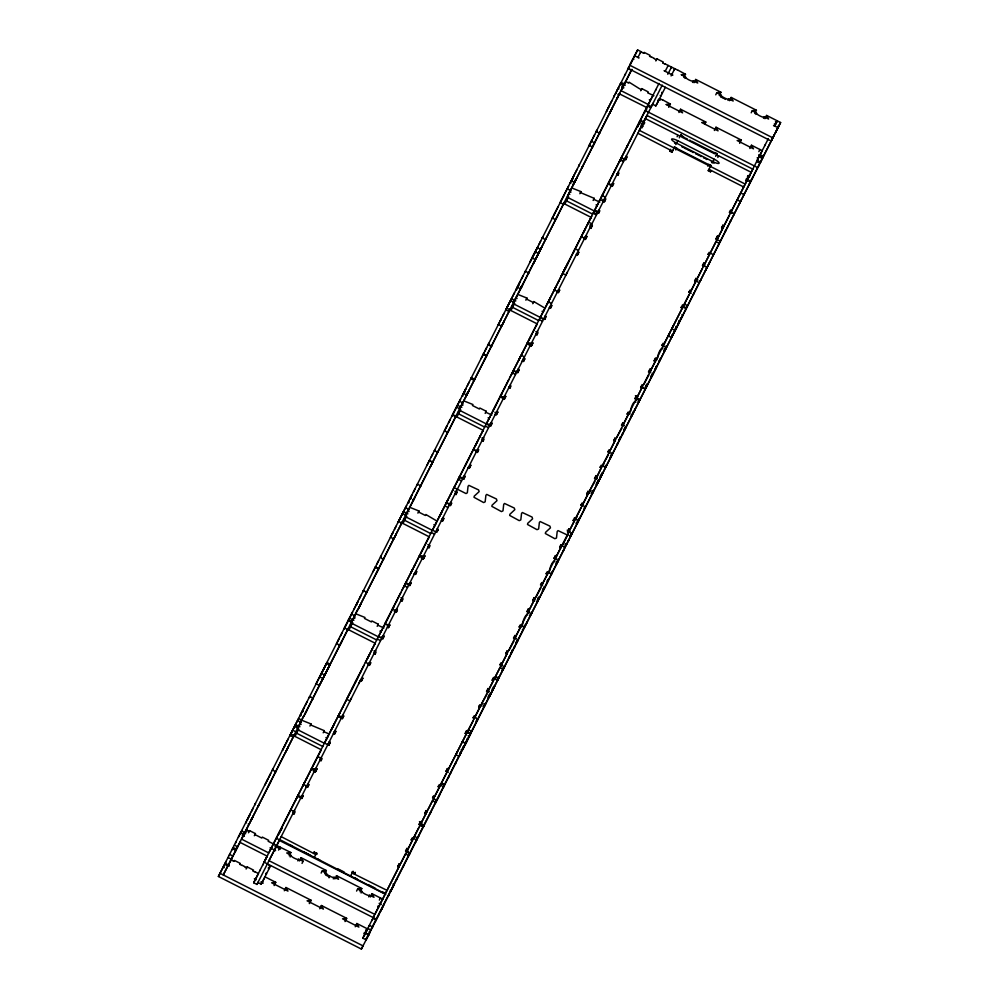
<?xml version="1.0" encoding="UTF-8"?>
<svg xmlns="http://www.w3.org/2000/svg" width="999" height="999" viewBox="0 0 999 999"><rect width="100%" height="100%" fill="white"/><g stroke="black" fill="none" stroke-linecap="round" stroke-linejoin="round"><path stroke-width="1.5" d="M454.408 486.825L454.033 487.549L466.034 493.568L467.32 492.794L468.069 486.226L468.893 485.364L478.621 489.935L479.133 491.62L474.238 496.153L474.038 497.327L483.653 502.572L485.152 501.848L485.901 495.279L486.725 494.418L496.441 498.988L496.965 500.674L492.07 505.207L491.87 506.381L501.423 511.588L502.984 510.889L503.721 504.333L504.545 503.471L514.273 508.041L514.822 509.665L509.902 514.26L509.69 515.434L519.243 520.641L520.804 519.942L521.553 513.386L522.377 512.524L532.105 517.082L532.579 518.831L527.734 523.301L527.522 524.487L537.012 529.67L538.636 528.995L539.385 522.427L540.209 521.565L549.937 526.136L550.449 527.822L545.604 532.305L545.354 533.528L554.845 538.711L556.468 538.049L557.205 531.48L558.041 530.619L567.956 535.289M249.413 815.534L250.2 813.973M266.958 780.931L268.069 778.733M303.371 709.115L304.52 706.855M320.904 674.537L322.39 671.603M374.925 567.994L375.549 566.758M536.838 248.689L536.326 249.613M590.846 142.158L592.132 139.61M254.957 804.645L255.482 803.583L254.87 804.794M309.465 697.115C307.742 698.963 311.488 694.867 312.737 698.788L312.225 699.849L312.737 698.788M326.998 662.537L326.486 663.536L329.77 665.234L330.269 664.198L326.998 662.537L326.548 663.361M362.924 591.72L363.449 590.659L366.72 592.32L366.208 593.381L366.72 592.32M380.469 557.13C381.181 554.333 380.257 559.865 383.753 558.766L384.253 557.729L383.741 558.741M290.721 733.953L290.035 735.476L293.319 737.112L293.993 735.614M398.002 522.552L398.688 521.016M416.908 485.252L417.432 484.19L420.704 485.851L420.192 486.913L420.704 485.851M434.453 450.661L434.965 449.6L434.453 450.611L437.737 452.31L438.236 451.273L437.724 452.272M451.985 416.084L452.497 415.022L455.781 416.683L455.257 417.744L455.781 416.683M471.416 377.722L470.891 378.783L474.188 380.419L474.687 379.383L471.416 377.722L470.904 378.721M488.436 344.205C489.335 341.221 488.012 347.015 491.72 345.841L492.22 344.805L491.708 345.804M505.969 309.615L506.481 308.554L505.969 309.565M524.875 272.315L525.399 271.253L528.671 272.914L528.159 273.976L528.671 272.914M596.403 131.269L596.915 130.207L596.353 131.319M613.935 96.691L614.447 95.629L613.886 96.728M545.691 239.398L546.203 238.336L545.691 239.335M599.675 132.929L600.187 131.868L599.737 132.767M285.527 820.167L286.051 819.105L285.477 820.204M303.059 785.576L303.584 784.515L307.904 786.6L307.53 787.312L306.443 786.762L306.818 786.038M320.604 750.936L321.116 749.937L277.085 836.825M357.043 679.108L357.567 678.046L357.055 679.058M374.588 644.53L375.1 643.468L365.522 662.374M306.343 787.237L306.855 786.176L306.556 786.762M411.026 572.652L411.551 571.59L411.039 572.589M428.571 538.061L429.083 537L401.973 590.496M465.01 466.183L465.534 465.122L465.072 466.021M442.42 510.739L439.897 515.671L483.066 430.532M414.31 574.313L414.822 573.251L414.473 573.938M526.798 344.043L537.05 324.076M609.939 180.307L609.427 181.368L609.889 180.419M522.277 361.376L523.726 358.479M644.505 112.2L645.017 111.139L644.555 112.038M464.323 391.758L464.947 392.045M467.694 393.231L467.807 392.994M617.382 89.898L618.106 88.474M521.865 286.388L521.428 287.262M278.846 833.353L279.233 832.567M440.659 513.961L441.121 513.311M548.876 300.811L549.188 300.175M338.486 639.872L339.423 638.011M392.47 533.416L393.094 532.167M411.376 496.116L412 494.88M446.453 426.948L447.065 425.711M465.359 389.647L465.984 388.411M482.892 355.057L483.841 353.196M500.437 320.479L501.535 318.294M519.343 283.179L520.454 280.994M554.42 214.011L555.694 211.488M573.326 176.711L573.95 175.474M608.403 107.542C609.964 104.445 605.169 113.936 606.718 110.864M247.39 819.605L248.064 818.256M248.351 817.706L248.714 816.982M293.594 728.471L294.218 728.234M299.8 716.233L302.048 711.8M302.697 710.514L302.335 711.238L303.197 711.55M342.232 640.646L339.71 645.591L336.713 643.381M356.606 604.195L356.78 604.87M396.216 534.178L393.693 539.123L390.597 537.1M450.199 427.722L447.677 432.654L444.58 430.631M469.118 390.422L466.595 395.354L463.536 393.244M464.285 391.845L464.61 391.196M504.183 321.253L501.66 326.186L498.389 324.525L498.701 323.888M509.79 302.085L510.089 301.473M523.101 283.953L520.579 288.886L517.295 287.225L517.981 285.939M518.668 284.578L518.931 285.577M535.476 251.236L532.017 257.904L535.289 259.565L538.661 253.072M251.948 818.718L251.261 819.055M558.166 214.785L555.644 219.718L552.372 218.057L552.734 217.332M564.123 194.942L563.936 195.804M577.085 177.485L574.562 182.43L571.278 180.757L571.903 179.595M572.689 178.034L572.914 179.108M413.536 500.037L413.012 499.55M466.595 395.342L510.464 308.691M467.632 393.344L466.995 393.082M521.615 286.875L520.979 286.613M575.923 179.77L575.412 180.794M440.796 513.961L441.533 514.023M461.201 749.762L462.4 749.924M467.682 739.51L467.095 738.648M676.623 327.397L675.736 326.586M673.463 332.205L674.313 332.068M676.735 327.16L675.012 330.482L671.74 328.821L673.488 325.449M293.731 728.209L294.118 727.422M326.611 663.236L324.775 666.758M347.714 621.74L348.027 621.103M321.178 673.988L321.566 673.226M410.264 498.376L410.552 497.802M455.594 408.966L455.994 408.166M537.012 248.326L537.986 246.403M518.356 285.177L518.044 285.814M572.34 178.709L572.027 179.345M617.757 89.148L617.444 89.785M329.882 664.897L327.897 668.731M575.624 180.382L574.962 180.157M332.829 726.897L333.154 726.248M357.142 678.808L355.182 682.579M602.784 194.493L603.209 193.631M624.837 159.041L625.636 157.455M373.064 571.678L375.412 567.107L378.683 568.768L376.336 573.339M409.515 499.8L411.863 495.217M410.177 498.538L411.163 498.613M427.048 465.209L428.758 461.875M429.145 461.063L429.533 460.289M463.998 392.395L464.423 391.571M509.415 302.834L509.053 303.546M563.399 196.366L562.961 197.24M322.352 679.807L329.508 665.634M359.478 606.655L359.84 605.931M430.319 466.87L432.667 462.3L429.395 460.639M484.303 360.414L486.65 355.831L483.379 354.17L481.118 358.566M234.091 861.163L234.453 860.439L240.284 863.411L239.922 864.123M643.818 53.084L644.18 52.373L650.024 55.332L649.65 56.056M246.815 867.631L247.19 866.895L253.559 870.129L253.197 870.853M656.555 59.553L656.917 58.829L663.286 62.05L662.924 62.775M278.221 834.527L280.469 830.132M349.65 693.656L351.998 689.085M351.698 689.522L353.396 686.276M367.182 659.078L369.53 654.507M386.101 621.778L388.436 617.207M403.633 587.2L405.981 582.617M421.166 552.609L423.514 548.039M457.617 480.731L459.965 476.148M511.6 374.263L513.948 369.692M529.183 339.598L531.48 335.102M560.589 277.485L562.187 274.413M565.546 267.882L567.919 263.224M565.884 267.083L562.587 273.426L565.859 275.075L567.382 272.14M301.149 797.414L301.748 796.24M462.987 478.234L463.374 477.472M517.357 371.004L516.97 371.778M265.235 784.34L264.935 784.927L267.445 780.032M282.767 749.75L282.467 750.349L284.977 745.454M285.602 744.155L284.49 746.365M320.229 675.749L324.712 667.032M355.569 606.181L357.879 601.685M358.166 601.036L357.38 602.609M556.206 210.464L558.179 206.593M575.124 173.164L575.874 171.678M592.657 138.586L594.63 134.703M610.189 103.996L611.875 100.699M369.243 931.792L370.055 932.217L361.363 949.05L218.381 876.473L631.568 61.913M632.055 60.951L637.637 49.95L641.633 51.985M268.581 777.734L270.729 773.501M272.402 770.217L273.014 769.005L272.502 770.067L275.786 771.703L276.286 770.666L275.724 771.777M286.114 743.144L287.225 740.946M289.935 735.626C290.06 732.954 295.155 735.426 293.319 737.087M291.221 733.129L292.183 732.255M292.882 729.869L291.933 731.743M305.207 705.494L307.18 701.623M340.272 636.326L342.245 632.454M345.254 626.585L345.804 625.486M345.979 625.149L346.79 623.576M353.821 609.69L354.158 609.028M455.369 409.428L454.92 410.227M530.069 261.875L531.543 259.066M532.092 257.979L536.226 249.812M574.1 175.175L574.6 174.188M589.185 145.454L588.836 146.141L591.346 141.246L594.617 142.907L592.095 147.84L592.407 147.203M609.677 105.02L609.015 106.306M616.945 90.772L617.307 90.035M250.924 820.679L253.184 816.283M268.469 786.088L270.717 781.693M304.87 714.297L307.168 709.814M324.45 675.586L326.099 672.427M631.38 70.055L223.264 874.937L227.909 865.983L224.638 864.322M227.622 866.57L228.696 864.435M230.22 861.575L240.547 841.22M242.457 837.287L249.738 823.076M250.899 820.791L249.8 822.964M251.024 820.491L294.53 734.552M294.493 726.498L297.777 728.159L300.811 722.277L297.54 720.616M300.274 723.351L303.209 716.595M304.957 714.173L303.908 716.246M305.007 714.023L348.701 627.909M348.476 620.029L351.76 621.69L354.795 615.821L351.523 614.148M402.497 521.615L357.829 609.914M402.46 513.573L405.744 515.234L408.778 509.353L405.507 507.692M456.443 407.105L459.727 408.766L462.762 402.884L459.49 401.223M510.427 300.637L513.711 302.297L516.745 296.416M564.447 202.223L519.78 290.522M570.729 189.96L567.694 195.829L568.443 194.393M618.406 96.004L574.562 182.467L575.174 181.256M621.965 88.836L624.562 83.766L621.041 82.592M625.199 82.58L631.93 69.343L631.43 70.305L628.146 68.644L632.991 58.966L633.816 59.378M640.284 52.835L640.958 51.636L637.886 57.43M533.304 263.636L535.052 260.264M538.386 253.771L540.634 249.375L537.362 247.702M609.952 112.625L609.627 113.249L612.15 108.317M245.816 832.617L247.015 830.244L246.291 829.882L244.767 832.804L245.067 832.217M321.154 749.687L294.955 736.388L298.614 729.195L297.527 728.646M375.137 643.219L348.938 629.919L352.597 622.727L348.226 620.516L349.475 618.106L353.846 620.329L353.009 619.293L353.758 617.844L355.095 617.919L354.008 617.357M429.12 536.75L402.922 523.451L406.581 516.271L405.494 515.709M483.104 430.294L456.905 416.995L460.564 409.802L459.478 409.24M537.087 323.826L510.889 310.527L514.547 303.334L513.461 302.784M591.071 217.357L564.872 204.058L568.531 196.865L567.444 196.316M248.489 832.766L249.575 830.631L255.407 833.591L254.333 835.726M309.94 726.061L311.014 723.938L302.622 720.591M417.907 513.136L418.981 511.001L410.589 507.654M525.874 300.2L526.948 298.077L518.556 294.717M579.857 193.731L580.931 191.608L572.539 188.262M246.104 869.03L247.19 866.895M532.767 303.708L533.841 301.573L544.567 307.929M640.734 90.772L641.808 88.636L648.176 91.871L647.677 92.832L653.895 95.692M655.844 60.951L656.917 58.829M323.201 732.791L324.275 730.669L310.514 724.899L311.014 723.938M377.185 626.336L378.259 624.2L371.89 620.966L371.391 621.927L364.498 618.431L364.997 617.469L356.606 614.123M485.152 413.399L486.226 411.276L479.857 408.042L479.358 409.003L472.465 405.507L472.964 404.533L464.572 401.186M593.119 200.474L594.193 198.339L580.431 192.57L580.931 191.608M295.704 800.037L298.014 795.554M313.249 765.459L315.547 760.963M379.358 913.698L376.486 919.242L264.061 862.174L645.179 110.527L648.051 104.995L651.323 106.656M650.686 99.888L649.35 99.813L650.436 100.375L645.941 109.353M258.117 882.192L256.955 884.427L253.684 882.766L267.47 855.569M270.379 849.937L271.978 846.802M326.623 739.048L328.097 736.138M332.255 728.021L331.131 730.232M332.292 727.871L347.989 696.965M348.489 696.003L363.923 665.546M380.756 632.28L382.08 629.67M434.59 526.123L436.063 523.201M488.573 419.655L490.047 416.733M506.393 384.565L508.853 379.695M527.472 342.982L509.94 377.56M544.03 310.277L543.493 311.338L546.89 304.707M547.065 304.37L581.455 236.513M591.708 216.321L580.781 237.587M596.528 206.731L598.014 203.808M601.848 196.328L645.854 109.528M662.262 85.09L650.786 107.717L647.514 106.056L658.99 83.429M303.022 785.626L303.584 784.515M548.139 302.197L550.387 297.802M548.488 301.573L551.398 303.659M562.649 273.501L566.795 265.334M583.254 232.942L582.954 233.541L585.464 228.646M619.705 161.064L619.405 161.651L621.902 156.756M637.237 126.473L636.937 127.073L638.898 124.5M602.459 195.117L601.885 196.191L604.37 191.346M256.955 884.427L653.096 103.222M667.782 74.276L671.478 67.133L670.891 68.257M275.449 848.126L276.124 846.802M276.261 846.553L279.782 839.622M293.082 813.361L294.38 810.813M306.468 786.975L307.792 784.34M320.13 759.977L321.241 757.779M333.629 733.391L335.04 730.619M341.383 718.119L342.794 715.334M374.225 653.321L375.636 650.549L374.875 651.798M387.662 626.86L388.224 625.761L387.15 625.337M401.049 600.436L402.347 597.877M414.435 574.038L415.759 571.416M428.096 547.04L429.208 544.855M441.595 520.467L443.007 517.682M449.35 505.182L450.761 502.397M455.032 493.968L456.331 491.421M482.192 440.397L483.603 437.612M495.254 414.66L496.665 411.888M503.334 398.713L504.745 395.941M509.015 387.5L510.314 384.952M517.07 371.616L518.406 368.981M590.159 227.46L591.57 224.688M603.221 201.736L604.632 198.951M616.982 174.575L618.281 172.015M625.037 158.679L626.373 156.056M643.181 122.865L643.681 121.878M644.218 120.817L646.728 115.921M292.944 813.386L294.031 813.935L295.117 811.8L292.932 810.701M297.49 796.278L301.86 798.501L303.321 795.641L302.947 796.365L301.848 795.816M307.53 787.312L308.978 784.465L308.604 785.189M313.174 770.778L315.359 771.877L317.108 768.681M321.029 760.701L321.403 759.977L320.304 759.427L319.93 760.152L321.029 760.701L322.103 758.578L319.917 757.467M324.488 743.044L328.858 745.266L330.307 742.407L329.22 741.857L328.846 742.582L329.932 743.131L330.307 742.407M334.515 734.09L334.89 733.366L333.803 732.804L333.429 733.528L334.515 734.09L335.976 731.231L335.602 731.955M337.987 716.433L342.345 718.643L343.806 715.796L343.431 716.52L342.332 715.958M360.427 680.294L361.513 680.856L362.962 677.996L362.587 678.721M373.913 653.683L375.012 654.233L376.086 652.11L373.901 650.998M378.471 636.588L382.842 638.798L384.29 635.951L383.916 636.675L382.829 636.113M388.499 627.622L388.873 626.897L387.787 626.348L387.412 627.06L388.499 627.622L389.96 624.762L389.585 625.486M394.143 611.076L396.328 612.187L397.415 610.052L396.316 609.502L396.69 608.778M400.911 600.449L401.998 600.998L403.084 598.876L400.899 597.764M405.457 583.354L409.827 585.564L411.276 582.717M415.497 574.388L415.871 573.663L414.785 573.114L414.41 573.838L415.497 574.388L416.945 571.54M421.141 557.842L423.326 558.953L425.075 555.744M428.996 547.764L429.37 547.052L428.271 546.49L427.897 547.215L428.996 547.764L430.07 545.641L427.884 544.53M442.482 521.153L442.857 520.429L441.77 519.88L441.396 520.604L442.482 521.153L443.943 518.306L443.568 519.03M455.981 494.542L456.356 493.818L455.269 493.256L454.895 493.981L455.981 494.542L457.23 492.095M459.44 476.885L463.811 479.095L465.259 476.248M469.48 467.919L469.855 467.195L468.768 466.645L468.394 467.37L469.48 467.919L470.929 465.072L470.554 465.796M478.758 449.637L477.31 452.485L477.684 451.76L473.314 449.55M482.979 441.308L483.354 440.584L482.255 440.035L481.88 440.746L482.979 441.308L484.053 439.173L481.868 438.062M486.438 423.651L490.809 425.861L492.257 423.014M496.466 414.685L496.84 413.961L495.754 413.411L495.379 414.135L496.466 414.685L497.927 411.838L497.552 412.562M502.11 398.139L504.295 399.25L505.756 396.403L504.657 395.841L504.283 396.566L505.382 397.127L505.756 396.403M509.965 388.074L510.339 387.35L509.253 386.8L508.878 387.512L509.965 388.074L511.051 385.939M513.424 370.417L517.794 372.639L519.243 369.78L518.156 369.23L517.782 369.955L518.868 370.504M523.464 361.451L523.838 360.739L522.752 360.177L522.377 360.901L523.464 361.451L524.912 358.604L524.537 359.328M526.923 343.806L531.293 346.016L533.041 342.819M536.962 334.84L537.337 334.116L536.238 333.566L535.864 334.29L536.962 334.84L538.036 332.704L535.851 331.606M542.607 318.294L544.792 319.405L545.866 317.27L544.78 316.72L545.154 315.996L546.241 316.546M550.449 308.229L550.824 307.505L549.737 306.943L549.363 307.667L550.449 308.229L551.91 305.369L551.535 306.094M577.447 254.995L577.822 254.27L576.723 253.709L576.361 254.433L577.447 254.995L578.896 252.135L578.521 252.859M587.025 236.351L585.277 239.548L585.651 238.836L581.281 236.613M590.946 228.371L591.321 227.647L590.222 227.098L589.847 227.822L590.946 228.371L592.395 225.524L592.02 226.249L589.835 225.137M596.59 211.825L598.776 212.937L599.85 210.801L598.763 210.252M600.237 199.5L604.432 201.761L605.894 198.901M610.077 185.215L612.262 186.313L613.723 183.466L613.349 184.191L612.25 183.641M617.931 175.137L618.306 174.413L617.22 173.863L616.845 174.588L617.931 175.137L619.018 173.014M623.576 158.591L625.761 159.703L626.835 157.58L625.749 157.018L626.123 156.294L627.21 156.855M641.92 127.934L642.881 126.049L640.971 125.087M643.631 124.638L644.58 122.765L643.493 122.203L646.003 117.308M257.954 882.504L261.226 884.165L270.504 865.871M278.571 850.099L280.132 847.052L279.395 848.463M652.572 104.246L655.844 105.906L665.371 87.3M671.053 75.936L674.75 68.794L674.175 69.918M274.088 885.576L275.786 882.329L265.01 876.86L262.238 882.204L263.087 883.241L261.176 882.267M289.211 855.768L290.909 852.522L268.182 841.295L268.681 840.321L262.312 837.1L261.813 838.061L254.907 834.552L255.407 833.591M668.706 107.305L670.404 104.071L663.124 100.125M290.172 857.005L290.984 855.406L286.738 852.971L290.821 852.572M684.952 78.434L685.601 77.135L681.355 74.738M297.814 860.876L298.626 859.277L303.109 861.275L301.049 857.754L299.425 860.951M692.532 82.418L693.244 81.019L697.727 83.017L695.666 79.495L694.043 82.692M284.315 890.758L285.926 887.474L311.251 900.336L309.29 903.596M678.933 112.5L680.544 109.216L705.868 122.065L704.707 124.238M302.035 863.386L303.122 861.263M669.692 151.099L670.067 150.387L672.252 151.486L671.877 152.21L669.692 151.099L670.604 149.313L670.229 150.037M677.097 136.763L677.934 135.127L645.366 118.594L644.592 120.067M671.877 152.21L674.537 146.99L676.723 148.102L675.786 149.937M675.811 144.568L676.523 143.169A6.206 1.374 26.9 0 1 671.615 139.148A6.206 1.374 26.9 0 1 677.784 140.734L714.173 159.203A6.206 1.374 26.9 0 1 719.068 163.224A6.206 1.374 26.9 0 1 712.899 161.638L676.523 143.169M676.46 143.319L677.784 140.734M679.283 137.874L681.031 134.453L680.656 135.165L682.829 136.276L682.292 137.338L714.31 153.596L714.685 152.872M321.129 873.076L322.202 870.941L326.286 870.566M715.746 94.805L716.82 92.682L720.903 92.308M324.663 873.763L326.361 870.516L301.036 857.666M719.28 95.492L720.978 92.258L695.654 79.408M322.202 871.003L326.448 873.401L325.637 874.999L329.458 876.935M720.404 96.441L721.066 95.142L716.832 92.77M329.021 877.784L329.832 876.185A4.283 0.949 26.9 0 1 326.448 873.401M333.279 878.883L334.091 877.284L338.561 879.27L336.501 875.761L334.89 878.945M727.996 100.412L728.708 99.013L733.179 101.011L731.118 97.49M319.767 908.765L321.378 905.481L346.703 918.331L345.005 921.565M714.385 130.494L715.996 127.21L741.32 140.06L739.622 143.307M729.507 100.687L731.118 97.403L756.443 110.252L754.732 113.499M707.804 166.184L708.741 164.348L710.926 165.459L708.266 170.679L710.451 171.791L710.826 171.066L708.641 169.955L708.266 170.679M714.31 153.596L714.847 152.535L717.032 153.634L715.659 156.344M353.072 871.215L350.537 876.198L350.911 875.474M712.2 163.037L714.173 159.203M710.451 171.791L710.988 170.729M717.844 157.455L718.681 155.807L751.248 172.34L749.375 175.949L748.026 175.886L749.662 176.711M356.581 891.071L357.654 888.948L361.738 888.561M751.198 112.812L752.272 110.677L756.355 110.302M360.115 891.757L361.825 888.523L336.501 875.661M361.089 892.994L361.9 891.395L357.667 889.035M755.856 114.435L756.518 113.137L752.272 110.727M368.731 896.877L369.543 895.279L374.013 897.277L371.965 893.755M763.498 118.307L764.16 117.008L768.631 119.006L766.583 115.497M355.232 926.76L356.843 923.476L367.62 928.945L367.033 930.069L365.696 929.994L367.058 930.693M370.342 896.952L371.953 893.668L382.729 899.137L380.482 903.471L379.145 903.396L381.331 904.507M749.849 148.501L751.46 145.205L762.237 150.687L759.989 155.02L758.653 154.945L760.826 156.056M764.959 118.681L766.57 115.397L780.619 122.527L775.049 133.541M379.345 900.099L380.432 897.964M758.853 151.636L759.927 149.513M397.727 866.57L398.102 865.846L399.2 866.408L398.826 867.12L397.727 866.57L399.188 863.723L398.813 864.447M407.018 848.276L405.557 851.136L405.931 850.411L408.116 851.523M407.03 851.223L412.312 840.509L411.226 839.959L412.3 837.824L416.67 840.047M421.241 825.624L419.056 824.512L420.504 821.665L421.603 822.214M424.725 813.336L425.099 812.612L426.186 813.174L425.811 813.898L424.725 813.336L426.173 810.489L425.799 811.213M438.211 786.725L438.586 786.001L439.685 786.55L439.31 787.274L438.211 786.725L439.298 784.59L443.668 786.812M448.226 772.389L446.041 771.278L447.502 768.431L447.127 769.155L448.214 769.705L448.588 768.993M468.081 731.056L466.296 734.04L465.209 733.491L466.658 730.631L466.283 731.355L470.654 733.578M478.708 706.867L479.083 706.156L480.169 706.705L479.795 707.429L478.708 706.867L479.782 704.745L481.968 705.856M488.111 688.473L486.538 691.433L486.913 690.709L489.085 691.82M492.195 680.257L492.569 679.532L493.668 680.082L493.294 680.806L492.195 680.257L493.656 677.409M502.21 665.921L500.024 664.822L501.111 662.687L502.197 663.249L507.167 653.471L506.068 652.921M514.985 635.352L513.523 638.199L513.898 637.474L516.083 638.586M519.193 627.022L519.567 626.298L520.654 626.86L520.279 627.572L519.193 627.022L520.267 624.899L524.637 627.11M529.208 612.699L527.022 611.588L528.471 608.728L528.096 609.452L529.195 610.014L534.153 600.237L533.066 599.687L532.692 600.411L533.778 600.961M532.692 600.411L534.14 597.552L533.766 598.276M541.795 582.592L540.521 584.964L540.896 584.253M546.178 573.788L546.553 573.064L547.652 573.626L547.277 574.35L546.178 573.788L547.265 571.665L551.635 573.876M556.193 559.465L554.008 558.354L555.469 555.506M559.677 547.177L560.052 546.453L561.151 547.002L560.776 547.727L559.677 547.177L560.926 544.73M567.507 531.992L568.955 528.883L570.054 529.445M573.176 520.554L573.551 519.83L574.637 520.392L574.263 521.116L573.176 520.554L574.625 517.707M583.191 506.231L581.006 505.119L582.08 502.997L583.179 503.546L588.136 493.768L587.05 493.219L586.675 493.943L587.762 494.493M586.675 493.943L588.124 491.083L587.749 491.808L589.934 492.919M596.078 475.549L594.505 478.509L594.88 477.784L597.052 478.896M600.162 467.32L600.536 466.608L601.635 467.157L601.261 467.882L600.162 467.32L601.248 465.197L605.619 467.407M610.177 452.997L607.991 451.885L609.078 449.762L610.164 450.312L615.134 440.534L614.035 439.985M622.951 422.677L621.49 425.274L621.865 424.55L624.05 425.661M627.16 414.098L627.534 413.374L628.621 413.923L628.246 414.647L627.16 414.098L628.234 411.963M637.175 399.762L634.989 398.651L636.438 395.804L636.063 396.528L637.162 397.078L637.537 396.353M635.976 399.675L641.745 388.024L640.659 387.475L642.107 384.627M650.062 369.081L648.488 372.04L648.863 371.316M654.145 360.864L654.52 360.139L655.619 360.689L655.244 361.413L654.145 360.864L655.606 358.004L655.232 358.728M664.16 346.528L661.975 345.417L663.061 343.294L664.148 343.843L664.522 343.119M681.143 307.63L681.518 306.905L682.604 307.455L682.23 308.179L681.143 307.63L682.592 304.77M691.158 293.294L688.973 292.195L690.047 290.06L691.146 290.609L696.103 280.844M695.729 281.568L694.642 281.006L696.091 278.159L695.716 278.883L697.901 279.995M703.92 262.725L702.472 265.572L702.846 264.847L705.019 265.959M708.129 254.395L708.503 253.671L709.602 254.221L709.228 254.945L708.129 254.395L709.215 252.26M720.329 241.171L715.958 238.961L717.419 236.101L718.506 236.663L718.131 237.375L717.045 236.825L717.419 236.101M721.628 227.772L722.002 227.06L723.101 227.61L722.727 228.334L721.628 227.772L723.089 224.925L722.714 225.649M731.643 213.449L729.457 212.337L730.531 210.215L731.63 210.764L747.414 179.72L746.578 178.684L747.939 179.383M745.616 180.569L746.578 178.684M747.327 177.273L748.276 175.399M373.214 917.582L758.029 158.791L757.192 157.755M763.011 157.155L366.109 939.834L362.837 938.173L374.063 916.033M382.267 900.062L384.702 895.241M279.683 839.547L385.277 893.83L398.826 867.12M414.348 836.488L418.943 827.447M425.811 813.898L421.228 822.939L420.129 822.389L420.504 821.665M427.222 811.375L426.261 813.261M432.929 797.177L432.555 797.901L433.628 795.766L434.715 796.328L440.821 784.565M441.471 783.016L444.617 784.914L441.346 783.253L445.929 774.213M446.553 773.001L466.296 734.04M468.943 730.331L468.331 730.019L473.126 721.078M479.795 707.429L475.212 716.47L474.113 715.921L473.039 718.056L473.414 717.332M480.119 707.042L481.206 704.907M482.654 703.82L481.83 703.408L486.95 694.33M488.111 692.544L487.5 692.232L493.294 680.806M495.941 677.11L495.329 676.798L500.037 667.507L503.321 669.168L501.96 668.781M513.948 641.096L509.028 650.274M514.61 636.076L515.696 636.625L520.279 627.572M527.534 613.311L529.02 611.388M535.189 598.451L534.103 600.574L534.715 600.886M536.013 597.052L540.934 587.862M541.595 582.842L542.682 583.391L548.788 571.628M555.257 555.906L556.181 556.78L560.776 547.727M563.211 543.918L567.932 534.627M568.918 528.971L569.68 530.157L574.263 521.116M588.086 494.105L589.173 491.983M590.821 490.996L589.797 490.472L594.917 481.393M595.879 479.508L601.261 467.882M616.795 437.25L621.915 428.159M622.577 423.139L623.663 423.701L628.246 414.647M643.98 384.116L648.9 374.925M650.649 370.467L651.023 369.742L649.937 369.18L649.562 369.905L650.649 370.467L656.755 358.703M664.148 343.843L682.23 308.179M703.458 266.483L709.228 254.945M716.47 240.672L723.938 226.186M746.703 181.119L748.451 177.697M748.588 177.497L749.662 175.374M750.536 173.739L752.709 169.443M775.861 123.776L776.523 122.477L775.424 121.928L776.772 121.99M365.309 933.416L365.684 932.666M361.363 949.05L362.987 945.853L219.992 873.276M759.814 163.399L774.225 134.952M775.511 132.492L778.009 127.622L773.551 125.537L774.899 125.612M368.843 933.603L774.55 134.503M679.545 321.74L678.758 320.766M777.372 128.871L776.585 129.058M778.783 126.124L778.371 125.424M561.913 199.288L562.637 197.877M516.495 288.861L517.22 287.437M539.947 242.532L538.861 244.68M570.004 183.317L570.367 182.63M576.061 171.328L577.097 169.293M502.984 315.447L502.41 316.571M503.159 315.085L504.008 313.436M507.929 305.756L508.653 304.333M521.328 279.27L523.114 275.761M524.887 272.265L525.387 271.278M530.219 261.601L535.077 252.023M615.209 94.181L615.771 93.057M616.62 91.409L615.834 92.944M376.91 564.085L378.696 560.576M394.443 529.495L396.116 526.198M398.002 522.489L398.514 521.49L401.798 523.151L401.273 524.213L401.96 522.689M399.275 520.042L399.787 519.03M400.686 517.27L399.962 518.693M407.842 503.134L408.366 502.122L409.128 502.634M409.253 500.374L408.529 501.785M413.361 492.195L415.147 488.686M416.92 485.189L417.42 484.215M431.268 456.868L432.679 454.108M448.426 423.027L450.212 419.518M451.985 416.021L452.485 415.047M453.259 413.574L453.771 412.562M453.946 412.225L454.67 410.801M462.125 396.103L462.912 396.054M462.512 395.317L463.236 393.906M467.345 385.739L469.13 382.217M484.877 351.149L486.663 347.64M507.242 307.105L507.754 306.094M515.809 290.209L516.383 289.086M561.226 200.637L561.738 199.625M571.203 180.969L570.417 182.517M251.411 811.6L253.197 808.091M326.236 663.973L319.53 677.272M355.182 607.005L354.483 608.379M359.378 598.663L360.127 597.19M360.302 596.84L361.163 595.154M362.937 591.658L363.436 590.684M247.215 819.929L246.578 821.178M323.489 669.43L324.163 668.106M287.4 740.609L288.224 739.01M246.254 821.827L246.179 822.976M619.168 94.493L619.717 93.406M465.796 396.978L466.508 395.567M533.491 263.261L538.349 253.684M539.647 251.174L540.047 250.399M574.475 182.63L573.688 184.178M618.481 95.842L619.055 94.718L617.931 94.393M329.757 665.197L330.269 664.198M411.813 503.446L412.525 502.035M456.618 415.06L412.624 501.785L415.134 496.89M474.175 380.394L474.687 379.383M323.039 678.333L319.555 677.06L316.084 683.766L319.355 685.426L322.839 678.721M646.84 107.592L619.392 93.844M493.081 410.839L493.806 409.415M536.538 325.075L536.962 324.238M560.776 277.11L565.646 267.532M566.945 265.035L567.332 264.26M601.773 196.491L597.477 204.87M351.935 689.06L356.793 679.482M439.098 517.307L439.822 515.884M482.554 431.543L483.017 430.644M385.114 623.763L400.886 592.632M591.321 225.137L590.234 227.285M537.624 331.031L536.251 333.741M468.294 467.782L468.693 467.008M482.267 440.209L483.354 438.062M495.666 413.848L496.241 412.737M603.633 200.924L604.145 199.912L602.872 199.375M374.3 653.146L375.387 650.998M388.686 624.85L388.324 625.549M358.666 683.84L360.801 679.57L361.888 680.132L361.513 680.856M669.592 333.117L668.206 335.851L671.478 337.512L676.348 327.934L675.736 327.622M462.5 741.533L462.987 740.596M672.889 334.815L671.865 334.79M675.861 329.083L674.887 328.971M777.547 128.521L777.884 127.847M677.697 325.324L679.807 320.354M778.571 126.548L778.233 127.198M680.656 319.605L682.916 315.234L681.892 314.71M368.619 935.002L368.968 934.327M464.135 746.578L462.225 750.286M465.946 742.881L467.907 739.06M468.906 737.162L469.305 736.375L468.081 735.751M570.317 182.73L570.879 183.129M571.278 180.757L573.801 175.824M534.84 252.647L536.725 248.938M552.372 218.057L554.895 213.124M516.258 289.323L516.895 289.598M517.295 287.225L519.817 282.292M540.097 242.245L540.646 241.171M498.389 324.525L500.911 319.593M463.311 393.693L465.846 388.761M444.405 430.994L446.928 426.061M390.422 537.462L392.944 532.517M336.438 643.918L338.961 638.985M300.399 715.059L301.161 715.559M301.361 713.086L303.896 708.154M247.377 819.555L249.912 814.622M519.605 290.859L516.208 297.49M465.621 397.315L462.225 403.946M411.638 503.783L408.241 510.414M358.629 608.291L361.151 603.346M285.726 752.047L288.249 747.115M639.447 122.178L637.437 127.31M646.291 108.679L646.852 109.078M474.975 446.503L477.497 441.57M492.907 411.176L489.51 417.807M496.403 404.27L493.881 409.203L505.744 385.839M438.923 517.644L435.527 524.263M330.956 730.569L327.56 737.2M277.023 836.937L271.441 847.864M331.93 728.608L334.453 723.663M463.998 746.852L463.024 746.74M540.134 250.237L542.032 246.566M567.42 264.086L569.33 260.414M350.187 692.469L346.653 699.275L349.925 700.936L351.448 698.014M681.118 318.706L680.356 318.182M628.408 67.807L628.109 68.394L771.103 140.971L780.619 122.527M672.689 335.202L671.066 338.336M637.637 49.95L629.732 65.197L772.714 137.787M634.452 56.219L634.952 55.257M617.882 88.774L619.13 86.364M619.505 85.577L620.754 83.167M624.999 74.85L625.499 73.889M560.639 201.623C558.416 202.273 565.172 205.569 563.911 203.284M560.926 201.036L562.175 198.639M562.549 197.852L568.531 186.226M506.655 308.092L509.927 309.752M506.943 307.505L508.191 305.095M508.566 304.308L514.547 292.695M452.959 413.973L454.208 411.563M454.582 410.776L460.564 399.163M452.672 414.56L455.944 416.221M623.026 86.763L623.776 85.315M400.599 517.245L401.848 514.835M402.21 514.048L406.581 505.619M398.976 520.442L400.224 518.031M401.473 515.621L403.346 512.012M570.192 191.021L573.638 184.291L572.927 184.166M350.724 615.696L352.597 612.087M344.705 627.484L344.018 629.02L344.53 627.959L347.814 629.62L347.29 630.681L347.977 629.145M344.992 626.897L346.241 624.5M346.616 623.713L350.986 615.284M513.711 302.297L514.46 300.849M568.531 196.865L568.119 197.677L597.552 212.625L598.176 211.426M564.872 204.058L565.297 203.259L564.198 202.697M291.009 733.366L292.257 730.956M459.727 408.766L460.477 407.317M510.889 310.527L511.313 309.727L510.214 309.166M514.547 303.334L514.135 304.133L543.568 319.093M238.374 837.224L239.623 834.814M239.997 834.028L241.246 831.63M241.783 830.556L245.617 833.84M218.381 876.473L226.286 861.213M228.134 857.554L231.406 859.215M229.208 855.431L229.708 854.457L232.992 856.131M232.105 849.737L232.605 848.763L235.876 850.436L235.377 851.398M233.179 847.602L236.576 849.025M234.428 845.129L237.712 846.802M235.514 843.006L236.014 842.045M405.744 515.234L406.493 513.786M456.905 416.995L457.33 416.183L456.231 415.634M460.564 409.802L460.152 410.601L489.585 425.562L490.209 424.35M351.76 621.69L352.51 620.254M354.258 616.883L357.192 610.139M402.922 523.451L403.346 522.652L402.247 522.102M406.581 516.271L406.168 517.07L432.367 530.369L435.027 525.224L433.928 524.675L435.277 524.75M297.777 728.159L298.526 726.723M348.938 629.919L349.363 629.12L348.264 628.571M352.597 622.727L352.185 623.538L378.384 636.838L381.044 631.693L379.945 631.143L381.293 631.218M244.068 834.153L240.534 832.966M243.519 835.214L244.268 833.765M294.955 736.388L295.379 735.589L294.28 735.027M298.614 729.195L298.202 729.994L324.4 743.293L327.06 738.161L325.961 737.612L327.31 737.674M247.015 830.244L249.076 831.593L249.575 830.631M526.948 298.077L526.448 299.038L533.341 302.535L533.841 301.573M418.981 511.001L418.481 511.963L425.374 515.472L425.874 514.51L436.6 520.854M641.808 88.636L641.308 89.61L639.135 88.499L629.083 82.18L628.583 83.142L625.786 81.419L624.275 84.353L625.112 85.39L622.926 84.278M594.193 198.339L593.693 199.3L599.825 202.11M486.226 411.276L485.726 412.237L491.858 415.035M378.259 624.2L377.759 625.162L383.891 627.971M665.184 71.291L668.194 65.459M650.936 99.413L653.084 95.28M655.569 90.372L656.068 89.41M640.509 119.967L643.531 122.103M324.275 730.669L323.776 731.63L328.634 733.79M621.89 156.531L621.266 157.73L624.55 159.39M630.044 140.697L630.544 139.735M607.779 184.353L608.403 183.142M612.499 175.287L612.999 174.326M614.522 171.041L615.147 169.842M594.904 209.765L594.28 210.964L596.977 205.831L596.128 204.795L597.227 205.357M601.023 197.652L601.648 196.453M602.11 195.529L605.382 197.19M587.537 224.275L588.161 223.064M588.611 222.14L591.883 223.801M574.038 250.886L574.662 249.688M575.112 248.763L578.396 250.424M576.061 247.165L576.56 246.204M553.796 290.809L554.42 289.61M558.528 281.743L559.028 280.781M547.052 304.121L547.664 302.922M533.553 330.731L534.178 329.533M539.223 319.555L542.494 321.216M540.297 317.432L542.994 312.3L542.145 311.263L543.244 311.813M520.179 357.105L520.554 356.393M521.128 355.219L524.413 356.88M512.225 372.789L515.496 374.45M513.936 369.455L513.311 370.666L516.583 372.327L517.207 371.116M520.054 357.355L520.679 356.144M522.077 353.634L522.577 352.659M499.812 397.277L500.437 396.079L503.708 397.739L503.084 398.938M506.555 383.966L507.18 382.767M493.069 410.589L493.681 409.378M504.545 388.211L505.044 387.25M479.57 437.2L480.194 436.001M485.239 426.024L488.511 427.684M486.313 423.888L489.011 418.768L488.161 417.732L489.26 418.281M472.814 450.512L473.439 449.3L476.723 450.974M458.241 479.258L461.513 480.919M459.952 475.924L459.328 477.122L462.599 478.783L463.224 477.584M466.071 463.823L466.695 462.612M468.094 460.089L468.593 459.128M452.572 490.434L453.196 489.235M637.812 133.242L672.414 151.149L672.827 150.362M642.045 125.025L642.994 123.177M439.085 517.045L439.71 515.846M444.742 505.869L448.027 507.529M445.829 503.746L446.453 502.534L449.725 504.195L449.1 505.407M450.561 494.68L451.061 493.718M425.586 543.668L426.211 542.469M431.256 532.492L434.528 534.153M418.831 556.98L419.455 555.769L422.739 557.43M611.051 186.014L611.675 184.803M405.344 583.591L405.969 582.392M412.088 570.279L412.712 569.08M414.11 566.558L414.61 565.596M603.346 201.199L603.721 200.487L604.807 201.036L604.432 201.761M398.589 596.903L399.213 595.691M404.258 585.726L407.53 587.387M584.053 239.248L584.677 238.037M590.809 225.936L591.433 224.738M385.726 622.315L385.102 623.513L388.374 625.174M391.845 610.214L392.47 609.003L395.741 610.664L395.117 611.875M396.578 601.148L397.078 600.174M584.727 238.187L585.227 237.213M642.881 126.049L641.533 125.986L639.285 130.32L745.167 184.053M644.58 122.765L642.694 122.415M377.272 638.948L380.544 640.621M381.543 630.731L385.102 624.3M625.761 159.703L626.136 158.978M371.603 650.137L372.227 648.925M557.067 292.47L557.692 291.271M358.104 676.748L358.728 675.549M360.127 673.026L360.627 672.065M612.262 186.313L612.637 185.602L608.279 183.379M536.825 332.392L537.45 331.193M598.776 212.937L599.138 212.213L594.78 210.002M331.119 729.982L331.743 728.783M337.862 716.67L338.486 715.471L341.758 717.132L341.134 718.331M342.595 707.604L343.094 706.643M523.326 359.016L523.951 357.817M530.082 345.704L531.243 343.681M585.951 238.486L586.326 237.762M310.864 769.904L311.488 768.706L314.772 770.366L314.148 771.565M318.244 755.394L317.62 756.593L320.891 758.266M304.121 783.216L304.745 782.005M306.144 779.495L306.643 778.533M291.246 808.628L290.622 809.827L293.906 811.488L294.53 810.289M297.377 796.528L298.002 795.316L301.273 796.977L300.649 798.189M482.842 438.861L483.466 437.662M544.792 319.405L545.167 318.681M288.611 814.073L289.111 813.111M476.098 452.172L477.26 450.149M531.293 346.016L531.668 345.292L527.297 343.082M532.742 343.169L532.367 343.893L531.281 343.331M464.011 476.011L465.059 476.66M531.967 344.942L532.342 344.23L529.607 342.844M655.844 105.906L658.653 100.487L657.829 100.075M659.153 99.525L659.627 98.601L662.861 100.112M662.237 93.456L661.788 92.32M264.061 862.174L266.933 856.63M450.462 502.722L451.398 503.583L451.698 502.997L450.312 505.719L450.686 504.994L446.328 502.772M455.856 492.095L456.468 490.896M517.794 372.639L518.169 371.915M253.684 882.766L255.195 879.844M259.902 870.703L260.277 869.979M262.662 865.246L263.162 864.285M442.357 518.718L442.982 517.507M504.295 399.25L504.67 398.526L500.312 396.316M490.809 425.861L491.183 425.149L488.998 424.038M422.115 558.641L423.276 556.618M408.616 585.252L409.24 584.053M477.984 451.411L478.359 450.686M401.873 598.563L402.485 597.352M463.811 479.095L464.185 478.384L462 477.272M381.618 638.486L382.242 637.287M368.132 665.109L369.293 663.074M423.326 558.953L423.701 558.229M424.001 557.879L424.375 557.155L421.64 555.769M424.775 556.093L424.4 556.818L423.314 556.268M409.827 585.564L410.202 584.84L405.831 582.629M334.39 731.643L335.015 730.444M396.328 612.187L396.703 611.463M401.998 600.998L402.372 600.287L401.286 599.725M327.635 744.954L328.259 743.743M382.842 638.798L383.216 638.074L381.031 636.962M375.012 654.233L375.387 653.508L374.288 652.959M315.309 769.542L314.81 770.504L311.538 768.843M369.717 664.697L369.343 665.409L370.791 662.562L370.417 663.286L369.33 662.737M370.017 664.347L370.392 663.623M281.156 836.625L315.771 854.532L316.683 852.746L314.31 857.417M342.345 718.643L342.719 717.931M274.713 849.525L276.86 845.391M279.732 839.709L279.358 840.434L385.751 894.442M328.858 745.266L329.233 744.542M315.359 771.877L315.734 771.153M316.034 770.803L316.408 770.092L313.674 768.706M301.86 798.501L302.235 797.776L300.05 796.665M294.031 813.935L294.405 813.211L293.319 812.662M261.226 884.165L261.338 882.954M269.33 868.343L269.293 867.419M674.038 147.952L674.537 146.99M682.292 137.338L682.667 136.626M313.961 852.696L313.586 853.421L314.498 851.635L314.123 852.359L317.22 854.045M710.426 166.421L710.926 165.459M716.783 154.158L716.37 154.945L718.556 156.056M708.953 169.318L743.693 186.988M354.707 873.388L354.333 874.113L355.244 872.314L354.87 873.039L352.697 871.94M729.457 212.337L729.832 211.613L732.017 212.725M715.958 238.961L716.333 238.237M777.347 120.867L774.65 126.086L775.474 124.488L774.387 123.926L775.224 124.962M694.642 281.006L695.017 280.282L699.325 282.842M764.722 145.779L765.222 144.818M767.869 139.56L768.368 138.599L756.655 161.451L759.939 163.124M688.973 292.195L689.347 291.471M758.528 157.83L759.49 155.981L762.761 157.642M747.914 178.759L748.875 176.91M729.345 215.26L724.762 224.313M730.419 213.137L731.043 211.925L734.327 213.599L733.703 215.06M661.975 345.417L662.349 344.705M716.932 239.748L717.557 238.549M710.801 251.86L710.177 253.059L713.461 254.72L714.085 253.521M711.263 250.924L715.971 241.646L719.243 243.306M634.989 398.651L635.364 397.927M640.659 387.475L641.033 386.75L642.12 387.312L641.745 388.024M697.764 277.547L702.347 268.494M703.433 266.371L704.058 265.16M683.816 305.082L683.191 306.293L686.463 307.954L687.087 306.755M688.86 295.117L684.265 304.158L687.674 305.582M689.934 292.982L690.559 291.783M614.747 438.573L615.122 437.862L613.661 440.709L614.76 441.258M682.916 307.08L686.201 308.741M607.991 451.885L608.366 451.161M656.818 358.316L656.805 359.84M581.006 505.119L581.381 504.395M574.487 517.981L578.621 520.641M567.507 531.743L567.882 531.018L570.067 532.117M623.663 423.701L624.038 422.977M629.058 413.311L629.957 414.073M629.832 411.551L629.82 413.074M554.008 558.354L554.383 557.629M624.038 423.239L623.663 423.951L622.577 423.401M602.834 464.785L602.834 466.296M527.022 611.588L527.397 610.864M595.466 479.295L596.091 478.096L596.903 478.509M597.04 476.211L596.665 476.923L595.579 476.373M777.597 128.371L777.734 127.635M580.894 508.041L576.298 517.095L576.91 517.407M506.78 651.51L507.155 650.786L505.694 653.646L506.793 654.195M514.835 635.876L515.971 636.351M575.849 518.019L575.836 519.53M763.548 156.094L760.027 154.907M771.141 141.234L771.64 140.26M500.024 664.822L500.399 664.098M749.2 184.34L752.647 177.722M758.391 166.371L758.765 165.647M760.639 161.938L761.013 161.214M556.181 556.78L556.555 556.056M724.912 231.618L725.286 230.894M729.969 221.641L730.344 220.916M741.071 200.287L740.446 201.486L737.175 199.825M744.317 193.868L743.943 194.593L740.671 192.932M542.682 583.391L543.056 582.667M726.947 228.109L727.572 226.898M739.098 204.408L739.597 203.446M465.209 733.491L465.584 732.766L466.67 733.316M528.608 611.176L527.984 612.375L529.008 612.899M720.204 241.408L720.828 240.21M725.249 231.731L725.624 231.006M730.257 221.84L730.631 221.116M515.696 636.625L516.071 635.901M521.091 626.236L521.79 626.897M521.865 624.487L521.241 625.686L522.052 626.098M706.705 268.032L707.329 266.82M708.653 264.348L710.114 261.538M718.406 245.217L718.905 244.256M446.041 771.278L446.416 770.566M514.497 639.26L515.109 637.799L515.934 638.211M699.962 281.343L700.911 279.745M705.419 270.729L706.867 267.919M708.491 264.735L707.03 267.545L702.672 265.322M494.867 677.722L494.243 678.92L495.067 679.332M670.928 338.074L671.303 337.35M675.986 328.109L676.36 327.385M693.206 294.643L694.193 293.007M487.5 692.232L488.124 691.021L488.948 691.445M685.114 310.876L685.614 309.915M688.798 303.609L689.173 302.884M411.226 839.959L411.6 839.235L412.687 839.784L412.312 840.509M419.056 824.512L419.43 823.8L423.788 826.011M474.001 718.843L475.037 717.844M665.634 349.051L664.735 348.289M674.088 332.517L675.711 329.383M676.273 328.309L676.648 327.585M406.968 848.626L407.729 849.812L408.104 848.838M660.676 358.816L659.939 358.741M665.621 349.313L664.884 349.25M457.554 751.31L455.806 754.682L459.078 756.343L460.826 752.971L460.002 752.559M634.49 409.965L634.865 409.24M651.435 377.197L652.884 374.388M653.059 374.001L654.507 371.191M654.67 370.816L656.131 368.007M447.015 772.077L447.639 770.878M622.002 434.565L622.377 433.853M633.691 412.05L632.941 411.975M638.648 402.272L637.949 401.623M640.209 399.463L638.823 400.899M377.684 906.205L378.534 907.242L374.825 914.385L268.943 860.639L274.213 850.486L275.549 850.561L270.092 847.789L270.941 848.825L268.793 852.959L241.508 839.11L243.019 836.175L244.368 836.25L242.183 835.139M434.14 797.489L433.516 798.701L436.788 800.361M434.715 796.328L435.089 795.604M440.259 785.389L440.884 784.178M616.945 444.543L617.32 443.818M634.815 410.077L635.189 409.353M427.847 809.877L432.567 800.586L435.714 802.484M611.276 456.231L610.339 456.056M611.65 455.507L610.963 454.857M617.282 444.655L617.657 443.931M622.29 434.777L622.664 434.053M624.775 429.882L623.838 429.707M413.274 838.623L413.898 837.412M420.641 824.113L420.017 825.311L423.289 826.972L423.913 825.773M606.693 465.284L605.956 465.209M611.638 455.781L610.901 455.706M399.775 865.234L400.399 864.035M400.861 863.111L405.569 853.82L408.716 855.718M407.142 850.723L406.531 851.922L409.802 853.596L410.427 852.384M580.506 516.421L580.881 515.696M585.564 506.456L585.926 505.731M597.452 483.666L598.901 480.856M599.075 480.469L600.524 477.659M600.686 477.272L602.147 474.463M568.019 541.033L568.394 540.309M579.707 518.518L578.958 518.444M584.665 508.741L583.965 508.091M586.226 505.931L584.84 507.367M387.038 890.371L352.147 873.001L352.11 871.752M562.961 551.011L563.336 550.287M570.529 536.6L570.904 535.876M578.359 521.441L576.997 521.053M580.831 516.533L581.206 515.821M378.658 907.005L380.357 903.708M557.667 561.975L556.98 561.326M563.299 551.123L563.673 550.399M568.306 541.246L568.681 540.521M570.791 536.338L569.855 536.163M362.837 938.173L364.66 934.639M365.497 933.041L363.823 933.603L365.759 934.564M365.746 932.554L366.783 930.544M367.857 928.471L371.128 930.131M368.931 926.348L369.43 925.386L372.702 927.047M371.815 920.653L372.315 919.692M372.902 918.518L376.298 919.942M552.709 571.753L551.972 571.678M557.654 562.25L556.918 562.175M526.523 622.889L526.898 622.165M543.468 590.134L546.54 584.128M546.703 583.741L548.164 580.931M514.035 647.502L514.41 646.778M525.724 624.987L524.975 624.912M530.307 615.933L529.57 615.859M530.681 615.209L529.982 614.547M532.242 612.399L530.856 613.836M537.499 601.997L536.763 601.922M508.978 657.479L509.353 656.755M524.375 627.896L523.626 627.834M526.848 623.001L527.222 622.277M514.323 647.702L514.697 646.977M516.808 642.807L516.071 642.732M499.1 677.497L498.401 676.835M503.671 668.718L502.934 668.643M503.683 668.443L502.997 667.782M509.315 657.592L509.69 656.867M477.897 718.793L477.597 719.38L474.475 716.183M489.485 696.603L492.557 690.596M492.719 690.209L494.18 687.399M476.698 721.678L475.999 721.016M454.995 763.935L455.369 763.224M460.052 753.97L460.427 753.246M472.864 729.47L473.239 728.746M477.884 719.592L478.259 718.868M465.234 744.467L466.983 741.096L466.371 740.783M443.544 787.05L444.168 785.851M448.489 777.547L448.988 776.585M450.287 773.738L450.911 772.539M455.332 764.06L455.706 763.336M418.556 835.826L418.931 835.102M423.776 825.536L419.455 821.59M435.502 803.059L438.573 797.065M438.736 796.678L440.197 793.868M430.045 813.661L430.994 812.075M416.546 840.284L417.17 839.073M417.632 838.149L414.473 836.25M418.881 835.938L419.255 835.214M423.901 826.048L424.275 825.324M403.047 866.895L403.671 865.696M409.802 853.845L410.302 852.884M415.197 843.206L415.696 842.244M394.255 884.427L391.046 890.671L390.234 890.259M396.303 880.206L397.252 878.62M380.432 911.612L383.641 905.369M388.511 895.841L388.886 895.116M390.509 891.745L391.133 890.683M375.087 922.314L375.587 921.353M381.655 909.377L382.155 908.416M681.368 74.688L685.439 74.301M666.246 104.495L670.329 104.121M705.781 122.115L701.698 122.54L718.044 130.832L716.008 127.298M741.246 140.11L737.162 140.547L753.496 148.839L751.46 145.305M275.712 882.379L271.628 882.804L287.962 891.108L285.939 887.574M311.164 900.374L307.08 900.811L323.414 909.102L321.391 905.569M346.628 918.381L342.545 918.805L358.878 927.097L356.843 923.563M683.766 77.385L685.526 74.263L678.234 70.317M678.034 70.317L665.109 63.899M651.835 57.155L654.37 58.441M641.52 52.223L643.693 53.322M649.537 56.281L651.723 57.393M654.245 58.691L656.43 59.79M662.799 63.024L664.984 64.123M720.729 96.978L721.69 97.465M722.639 97.952L723.601 98.426M724.55 98.913L725.511 99.4M638.136 56.955L638.985 57.979L634.615 55.769M665.421 70.804L664.085 70.729L672.814 75.162L671.977 74.126M660.214 95.405L661.038 95.829M658.778 99.213L660.239 100.075L658.903 100M620.292 84.028L623.563 85.689M621.69 86.688L623.863 87.8L622.527 87.725L621.003 90.647L648.301 104.508M759.078 156.756L762.349 158.416M618.144 88.399L618.955 88.811M757.205 160.389L760.476 162.05M647.764 105.569L651.036 107.23M756.905 160.976L760.189 162.637M645.179 110.527L757.604 167.595M646.828 115.385L752.709 169.118M682.754 136.663L677.809 135.365M683.903 137.25L685.039 137.825M686.176 138.399L687.312 138.973M689.585 140.135L690.721 140.709M691.857 141.284L716.87 153.983M640.784 121.441L639.972 121.029L638.786 123.976M639.31 122.29L642.582 123.951M749.849 180.357L750.936 180.906M749.687 180.732L750.773 181.294M681.842 146.803L682.979 147.39M684.115 147.964L686.4 149.113M687.537 149.7L688.673 150.275M689.809 150.849L690.946 151.423M692.082 151.998L693.219 152.585M695.491 153.734L696.628 154.308M697.764 154.895L698.9 155.469M700.037 156.044L701.173 156.618M703.446 157.78L704.582 158.354M705.719 158.928L706.867 159.503M711.413 161.813L712.549 162.387M747.127 180.307L750.399 181.968M674.412 147.228L710.801 165.697M596.253 131.518L599.525 133.179M730.544 210.464L731.63 211.026M589.235 145.355L592.507 147.015M567.207 188.774L570.479 190.434M569.942 191.496L571.028 192.058L569.692 191.983L568.943 193.431L569.78 194.468L568.693 193.906M703.546 263.449L704.632 263.998M565.821 199.513L566.908 200.062L566.495 200.861L592.694 214.161M542.27 237.974L545.541 239.648M678.746 321.803L679.357 322.115L674.5 331.693L673.888 331.381M677.821 323.239L678.633 323.651M535.252 251.823L538.523 253.484M558.266 290.097L559.365 290.659L559.74 289.935L558.279 292.782L558.653 292.058L554.295 289.847M663.773 345.117L662.949 346.216L663.761 346.628M665.821 346.154L666.845 346.678L665.809 347.677M662.886 348.863C660.764 345.916 656.818 357.267 657.891 357.704M663.898 350.199L664.922 350.724L663.811 351.373M659.889 359.877L659.477 361.188L658.853 360.876M655.844 366.521L656.668 366.933L655.806 367.108M515.959 297.964L517.045 298.514L515.709 298.451L514.96 299.887L515.796 300.924L511.426 298.713M654.845 368.956L655.456 369.268L654.807 369.543M650.886 372.04L650.074 371.628L649.862 373.039M652.934 373.089L652.722 374.5L651.91 374.076M651.823 374.463L652.634 374.875M651.161 376.074L651.648 376.623L650.824 376.211M511.838 305.969L512.924 306.531L512.512 307.33L538.711 320.629M505.819 309.865L509.09 311.526M646.865 384.053L647.677 384.465L646.94 384.403M646.565 385.127L647.052 385.676L646.028 385.152M645.903 385.689L646.927 386.213L645.816 386.863M645.779 386.188L646.603 386.601L645.978 387.799L644.954 387.287M642.894 388.062L642.195 387.4L644.942 389.098M636.788 398.351L635.951 399.45L636.775 399.862M638.823 399.388L639.847 399.912M635.901 402.098C633.778 399.138 629.82 410.489 630.893 410.939M632.904 413.111L632.479 414.423L631.868 414.11M630.806 415.959L631.63 416.383L630.719 417.132M488.286 344.443L491.558 346.104M483.429 354.058L486.713 355.719M623.9 425.274L623.076 424.862L622.864 426.273M625.948 426.311L625.736 427.984L624.912 427.572M624.912 427.31L625.736 427.722M623.963 429.195L624.775 429.62L623.838 429.445M619.867 437.287L620.691 437.699L619.954 437.637M618.793 439.423L619.605 439.835L618.781 440.934M609.79 451.585L608.965 452.684L609.777 453.096M611.838 452.622L612.862 453.146L611.625 454.033M608.291 455.02L603.296 463.861L603.908 464.173M610.726 457.08L610.439 458.154L609.827 457.842M605.294 466.034L606.118 466.446L604.87 467.345M494.917 412.3L496.141 412.924M601.86 472.989L602.684 473.401L601.823 473.576M600.874 474.425L601.898 474.95M461.975 404.433L463.061 404.982L461.725 404.907L460.976 406.356L461.813 407.392L457.442 405.182M599.912 476.273L600.936 476.798M490.796 423.189L491.883 423.738M598.95 479.545L598.738 480.956L597.926 480.544M597.839 480.919L598.651 481.343M597.302 481.993L598.114 482.405M596.965 482.43L597.789 482.854M596.84 482.679L597.664 483.091L596.878 482.767M457.854 412.437L458.941 412.999L458.529 413.798L484.727 427.097M596.753 484.04L596.915 484.727L595.891 484.215M592.882 490.521L593.693 490.934L592.956 490.859M589.922 490.234L590.946 490.759M591.92 492.157L592.944 492.682L591.833 493.331M592.007 492.757L592.619 493.069L591.383 493.956M588.723 492.607L589.535 493.019M477.297 449.8L478.384 450.349M583.004 504.92L582.18 506.018M585.052 505.956L585.864 506.368M578.921 519.58L578.496 520.891L577.884 520.579M576.823 522.427L577.647 522.839L577.147 523.801L575.923 523.189M567.182 530.182L569.268 531.243M429.445 460.527L432.729 462.187M569.917 531.743L569.093 531.331L568.881 532.742M571.965 532.779L571.753 534.19L570.928 533.778M571.228 532.966L572.252 533.491L571.753 534.453L570.928 534.04M570.879 534.915L570.354 534.94M569.979 535.664L570.791 536.076M569.855 535.901L570.666 536.326M565.884 543.756L566.708 544.168L565.971 544.093M562.937 543.468L563.96 543.993M565.796 544.93L565.259 544.954M565.009 545.991L564.997 547.502L563.973 546.977M454.882 491.296L457.067 492.407M560.764 545.042L565.122 547.265M556.006 558.154L554.982 559.153L556.006 559.665M557.854 559.09L558.878 559.602L557.842 560.601M554.92 561.8C552.797 558.841 548.851 570.192 549.925 570.641M555.931 563.136L556.955 563.661L556.043 564.41M551.923 572.814L551.51 574.113L550.886 573.801M548.226 572.452L549.05 572.877M547.877 579.457L548.701 579.87L548.039 580.144M546.89 580.894L547.914 581.418M407.992 510.901L409.078 511.451L407.742 511.376L406.993 512.824L407.829 513.861L403.459 511.638M437.899 530.207L436.813 529.645L437.187 528.933L438.274 529.482L436.825 532.33L432.455 530.119M542.719 584.877L542.107 584.565L541.895 585.976M543.943 587.012L544.755 587.424M543.856 587.387L544.667 587.799M542.981 588.898L543.806 589.31M542.857 589.135L543.718 589.647M403.871 518.906L404.957 519.455L404.545 520.267L430.744 533.566M542.969 590.609L542.307 590.884M538.898 596.99L539.71 597.402L538.973 597.327M538.399 597.951L539.085 598.601L537.862 597.976M537.937 598.626L538.961 599.138L538.049 599.899M538.024 599.225L538.011 600.736L536.987 600.212M531.068 612.424L531.88 612.837M419.505 555.919L422.777 557.579M527.722 614.922C526.111 612.437 521.615 623.451 522.927 623.875M524.525 625.836L525.137 626.148L523.901 627.035M523.051 628.995L523.164 630.269L522.352 629.857M514.985 635.614L516.071 636.163M409.815 582.879L410.914 583.441M375.462 566.995L378.746 568.656M517.981 639.248L517.769 640.659L516.945 640.247M513.898 637.737L516.083 638.848M518.056 639.847L517.769 640.921L516.945 640.509M515.996 642.132L516.808 642.544L516.071 642.482M511.9 650.224L512.724 650.636L511.988 650.561M511.026 652.447L511.638 652.759L510.814 653.858M502.022 664.622L501.411 665.821M504.07 665.659L504.895 666.071L504.27 667.27L503.446 666.857M502.36 669.805L502.972 670.117L502.06 670.878M495.454 676.548L498.726 678.209L497.989 678.146M497.127 678.858L498.151 679.382L496.903 680.269M493.281 678.121L497.652 680.344M494.105 686.026L494.717 686.338L494.055 686.613M492.907 687.362L493.931 687.886M491.945 689.21L492.969 689.722M489.96 693.481L490.771 693.893M489.123 694.817L490.147 695.329M488.998 695.366L489.822 695.779M488.911 695.704L489.735 696.116M349.887 625.374L350.974 625.923L350.562 626.723L376.76 640.022M488.374 696.765L488.948 697.664L487.924 697.14M485.114 703.558L485.726 703.87L484.99 703.796M481.955 703.171L482.979 703.683M485.027 704.732L484.49 704.757M483.953 705.094L484.977 705.606L484.065 706.368M484.04 705.681L484.028 707.205L483.204 706.78M365.472 662.237L368.793 664.035M477.085 718.893L477.897 719.305L477.072 720.404M468.456 729.782L471.74 731.443L470.991 731.38M470.954 732.504L468.981 736.638M470.104 732.829L470.929 733.241M467.257 732.155L468.069 732.567M467.245 732.404L470.517 734.065L462.637 749.462L462.025 749.15M465.472 741.782L466.296 742.195M462.35 741.832L465.621 743.493L461.076 751.46M321.478 673.451L324.762 675.124M301.898 720.217L298.614 718.556L292.632 730.169L296.99 732.392L296.578 733.191L322.777 746.49M300.025 723.825L301.111 724.387L299.775 724.312L299.026 725.749L299.862 726.785L295.492 724.575M295.042 725.436L298.314 727.097M407.018 848.538L408.104 849.1M406.643 849L407.729 849.562M405.931 850.673L408.116 851.785M282.242 827.884L280.794 830.693M393.032 884.115L394.13 884.677M280.357 830.943L279.171 833.89M337.437 868.631L344.168 872.052M289.398 844.617L292.17 846.028M303.221 851.635L310.127 855.144M317.033 858.653L319.805 860.052M354.345 877.584L357.105 878.983M368.156 884.602L375.075 888.099M381.98 891.608L384.74 893.019M248.227 824.025L249.051 824.437M276.336 838.286L279.608 839.947M275.287 845.753L276.373 846.315M279.645 847.976L280.494 849.013L275.037 846.24M239.885 842.294L267.17 856.155M269.181 865.596L270.404 866.22M269.255 865.946L270.279 866.458M268.182 868.069L269.206 868.593M266.209 872.989L266.446 874.025L265.634 873.613M231.905 860.052L231.169 859.689L228.409 865.022L229.246 866.058L227.335 865.084M242.108 865.234L244.63 866.52M255.369 871.965L258.466 873.538L255.694 878.883L254.358 878.808L256.268 879.769M231.78 860.289L233.966 861.4M239.81 864.36L241.995 865.471M244.518 866.757L246.703 867.869M253.072 871.091L255.257 872.202M366.021 932.691L364.398 932.479L368.731 934.764M368.206 933.803L369.018 934.215L366.021 938.735M225.175 863.261L228.446 864.922M261.263 881.58L262.287 882.105M223.264 867.032L224.35 867.594M635.389 395.729L639.547 399.987M666.246 104.545L682.579 112.837L680.556 109.303M298.626 859.277A4.283 0.949 26.9 0 1 294.368 858.191A4.283 0.949 26.9 0 1 290.984 855.406M334.091 877.284A4.283 0.949 26.9 0 1 329.832 876.185M369.543 895.279A4.283 0.949 26.9 0 1 365.284 894.18A4.283 0.949 26.9 0 1 361.9 891.395M713.548 162.924A6.206 1.374 26.9 0 1 714.048 163.212M674.612 143.194A6.206 1.374 26.9 0 1 675.149 143.431M693.244 81.019A4.283 0.949 26.9 0 1 688.985 79.92A4.283 0.949 26.9 0 1 685.601 77.135M728.708 99.013A4.283 0.949 26.9 0 1 724.45 97.914A4.283 0.949 26.9 0 1 721.066 95.142M764.16 117.008A4.283 0.949 26.9 0 1 759.902 115.921A4.283 0.949 26.9 0 1 756.518 113.137M258.753 805.244L258.242 806.305L258.753 805.244M542.932 236.676L542.42 237.737L542.932 236.676M579.383 164.798L578.858 165.859L579.383 164.798M509.765 310.214L509.24 311.276L509.765 310.214M582.654 166.458L582.142 167.52L582.654 166.458M617.719 97.29L617.207 98.352L617.719 97.29M340.035 712.637L339.51 713.698L340.035 712.637M394.018 606.168L393.494 607.23L394.018 606.168M448.002 499.7L447.477 500.761L448.002 499.7M501.985 393.244L501.461 394.305L501.985 393.244M519.517 358.653L518.993 359.715L519.517 358.653M555.968 286.775L555.444 287.837L555.968 286.775M573.501 252.198L572.976 253.259L573.501 252.198M591.033 217.607L590.521 218.669L591.033 217.607M627.484 145.729L626.96 146.791L627.484 145.729M620.317 159.615L623.463 161.526L620.317 159.615M593.331 212.849L596.478 214.76L593.331 212.849M585.639 236.151L585.264 236.863L586.351 237.425L586.725 236.701L585.639 236.151M315.721 768.481L315.347 769.193L316.433 769.754L316.808 769.03L315.721 768.481M487.987 688.586L487.612 689.31L488.698 689.859L489.073 689.135L487.987 688.586"/></g></svg>
